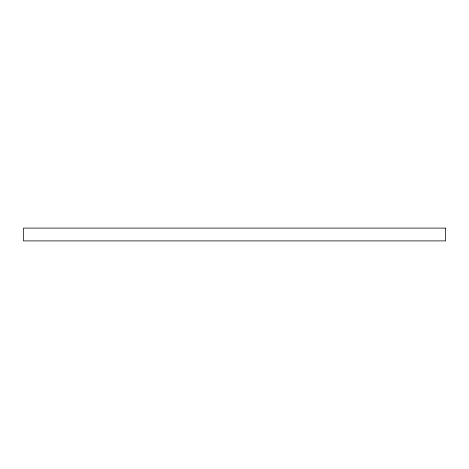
<?xml version="1.0" encoding="UTF-8"?>
<svg xmlns="http://www.w3.org/2000/svg" width="469" height="469" viewBox="0 0 469 469"><rect width="100%" height="100%" fill="white"/><g stroke="black" fill="none" stroke-linecap="round" stroke-linejoin="round"><path stroke-width="0.7" d="M445.55 228.104L23.45 228.104L23.45 240.896L445.55 240.896L445.55 228.104"/></g></svg>
